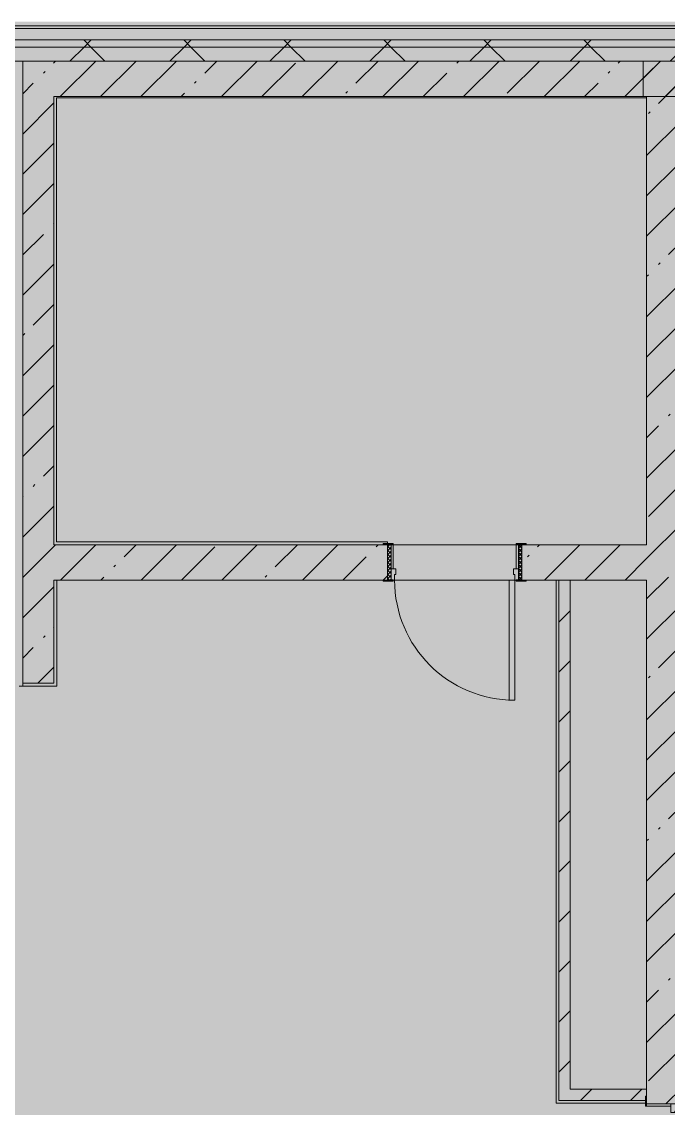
# Model space of a CAD drawing. Header units: millimetres. Extents: x 81469 to 281789, y -8553 to 29000.
# Drawn here: x 237348 to 241918, y 19695 to 27379 of the extents above; entities that cross this region are included whole.
import ezdxf

# ---------------------------------------------------------------- set-up
doc = ezdxf.new("R2010")
doc.units = ezdxf.units.MM
doc.layers.add('A-DETL-GENF-2', color=7, linetype='Continuous', lineweight=9, true_color=0xc0c0c0, transparency=0.4)
for name, color, linetype, lineweight, true_color in [('A-DOOR-1', 7, 'Continuous', 5, 0xb7b7b7), ('A-DOOR-2', 7, 'Continuous', 5, 0xe2e2e2), ('A-DOOR-3', 7, 'Continuous', 5, 0xaaaaaa), ('A-DOOR-FRAM-1', 7, 'Continuous', 5, 0xe2e2e2), ('A-DOOR-FRAM-2', 7, 'Continuous', 5, 0xb7b7b7), ('A-DOOR-FRAM-3', 7, 'Continuous', 5, 0xaaaaaa), ('A-FLOR-2', 7, 'Continuous', 5, 0xb7b7b7), ('A-WALL-5', 7, 'Continuous', 5, 0x737373), ('A-WALL-6', 7, 'Continuous', 9, 0x737373), ('I-WALL-3', 7, 'Continuous', 5, 0x737373)]:
    doc.layers.add(name, color=color, linetype=linetype, lineweight=lineweight, true_color=true_color)
for name, color, linetype, lineweight in [('A-WALL', 7, 'Continuous', 9), ('A-WALL-4', 7, 'Continuous', 5), ('I-WALL-2', 7, 'Continuous', 5)]:
    doc.layers.add(name, color=color, linetype=linetype, lineweight=lineweight)
pattern_1 = [(45, (152605.2, 0), (-353.5534, 353.5534), []), (135, (152605.2, 0), (-353.5534, -353.5534), [])]
pattern_2 = [(45, (152605.2, 0), (-285.1231, 285.1231), []), (45, (152890.3, 0), (-285.1231, 285.1231), [504.031, -100.806, 16.764, -84.042])]
pattern_3 = [(45, (152605.18, 0), (-176.7767, 176.7767), [])]

# ---------------------------------------------------------------- blocks, each defined once
blk = doc.blocks.new('110_Дверь_СКБ_2Ст - Д-1_л_Лестничная клетка EIS60 2-32359692-3_5_3_птичка')
at = {"layer": 'A-DOOR-2'}
for points in [[(662.5, 125), (662.5, 1025), (612.5, 1025), (612.5, 125)], [(-587.5, 525), (-637.5, 525), (-637.5, 125), (-587.5, 125)], [(712.5, -125), (712.5, 45), (697.5, 45), (697.5, -125)]]:
    blk.add_hatch(color=256, dxfattribs=at).paths.add_polyline_path(points)
h = blk.add_hatch(color=256, dxfattribs=at)
h.paths.add_polyline_path([(712.5, 125), (662.5, 125), (662.5, 75), (652.5, 75), (652.5, 45), (712.5, 45)])
h.paths.add_polyline_path([(-627.5, 45), (-627.5, 75), (-637.5, 75), (-637.5, 125), (-687.5, 125), (-687.5, 45)])
at = {"layer": 'A-DOOR-FRAM-1'}
for points in [[(-672.5, 125), (-672.5, 133), (-742.5, 133), (-742.5, 125)], [(767.5, 125), (767.5, 133), (697.5, 133), (697.5, 125)], [(-672.5, -125), (-672.5, 45), (-687.5, 45), (-687.5, -125)], [(-672.5, -133), (-672.5, -125), (-742.5, -125), (-742.5, -133)], [(767.5, -133), (767.5, -125), (697.5, -125), (697.5, -133)]]:
    blk.add_hatch(color=256, dxfattribs=at).paths.add_polyline_path(points)
at = {"layer": 'A-DOOR-1'}
for p, q in [((662.5, 1025), (612.5, 1025)), ((612.5, 1025), (612.5, 125)), ((662.5, 125), (662.5, 1025)), ((-637.5, 525), (-637.5, 125)), ((-587.5, 525), (-637.5, 525)), ((-587.5, 125), (-587.5, 525)), ((-637.5, 125), (-587.5, 125)), ((612.5, 125), (662.5, 125))]:
    blk.add_line(p, q, dxfattribs=at)
for centre, radius, start, end in [((662.5, 125), 900, 90, 180), ((-637.5, 125), 400, 360, 90)]:
    blk.add_arc(centre, radius, start, end, dxfattribs=at)
at = {"layer": 'A-DOOR-FRAM-2'}
for p, q in [((-672.5, 133), (-742.5, 133)), ((-742.5, 133), (-742.5, 125)), ((-742.5, 125), (-672.5, 125)), ((-637.5, 125), (-687.5, 125)), ((-687.5, 125), (-687.5, 45)), ((-672.5, 125), (-672.5, 133)), ((-637.5, 75), (-637.5, 125)), ((662.5, 125), (662.5, 75)), ((712.5, 125), (662.5, 125)), ((767.5, 133), (697.5, 133)), ((697.5, 133), (697.5, 125)), ((697.5, 125), (767.5, 125)), ((712.5, 45), (712.5, 125)), ((767.5, 125), (767.5, 133)), ((-687.5, 45), (-627.5, 45)), ((-672.5, 45), (-687.5, 45)), ((-687.5, 45), (-687.5, -125)), ((-672.5, -125), (-672.5, 45)), ((-627.5, 75), (-637.5, 75)), ((-627.5, 45), (-627.5, 75)), ((662.5, 75), (652.5, 75)), ((652.5, 75), (652.5, 45)), ((652.5, 45), (712.5, 45)), ((712.5, 45), (697.5, 45)), ((697.5, 45), (697.5, -125)), ((712.5, -125), (712.5, 45)), ((-672.5, -125), (-742.5, -125)), ((-742.5, -125), (-742.5, -133)), ((-742.5, -133), (-672.5, -133)), ((-687.5, -125), (-672.5, -125)), ((-672.5, -133), (-672.5, -125)), ((697.5, -125), (712.5, -125)), ((767.5, -125), (697.5, -125)), ((697.5, -125), (697.5, -133)), ((697.5, -133), (767.5, -133)), ((767.5, -133), (767.5, -125))]:
    blk.add_line(p, q, dxfattribs=at)
blk = doc.blocks.new('110_Дверь_СКБ_1Ст_Внутренняя1 - Д-8а 950x2100h _книгохранилище_ огнестойкая дверь_-32656878-3_5_3_птичка')
at = {"layer": 'A-DOOR-2'}
h = blk.add_hatch(color=256, dxfattribs=at)
h.paths.add_polyline_path([(462.5, -125), (462.5, -45), (427.5, -45), (427.5, -85), (437.5, -85), (437.5, -125)])
h.paths.add_polyline_path([(-437.5, -125), (-412.5, -125), (-412.5, -85), (-402.5, -85), (-402.5, -45), (-437.5, -45)])
at = {"layer": 'A-DOOR-3'}
h = blk.add_hatch(dxfattribs=at)
h.set_pattern_fill('FP_148', color=256, style=0, pattern_type=2)
h.set_pattern_definition([(225, (1826.41, -189.685), (-14.14214, 14.14214), []), (135, (1826.41, -189.685), (14.14214, 14.14214), [])])
h.paths.add_polyline_path([(487.5, -125), (487.5, 125), (462.5, 125), (462.5, -125)])
at = {"layer": 'A-DOOR-FRAM-1'}
for points in [[(-422.5, 125), (-422.5, 133), (-492.5, 133), (-492.5, 125)], [(-422.5, -45), (-422.5, 125), (-437.5, 125), (-437.5, -45)], [(517.5, 125), (517.5, 133), (447.5, 133), (447.5, 125)], [(462.5, -45), (462.5, 125), (447.5, 125), (447.5, -45)], [(-422.5, -133), (-422.5, -125), (-492.5, -125), (-492.5, -133)], [(437.5, -975), (437.5, -125), (397.5, -125), (397.5, -975)], [(517.5, -133), (517.5, -125), (447.5, -125), (447.5, -133)]]:
    blk.add_hatch(color=256, dxfattribs=at).paths.add_polyline_path(points)
at = {"layer": 'A-DOOR-FRAM-3'}
h = blk.add_hatch(dxfattribs=at)
h.set_pattern_fill('FP_149', color=256, style=0, pattern_type=2)
h.set_pattern_definition([(315, (-296.384, -189.685), (-14.1421, -14.1421), []), (225, (-296.384, -189.685), (-14.1421, 14.1421), [])])
h.paths.add_polyline_path([(-437.5, -125), (-437.5, 125), (-462.5, 125), (-462.5, -125)])
at = {"layer": 'A-DOOR-1'}
for p, q in [((397.5, -125), (437.5, -125)), ((397.5, -975), (397.5, -125)), ((437.5, -125), (437.5, -975)), ((437.5, -975), (397.5, -975))]:
    blk.add_line(p, q, dxfattribs=at)
blk.add_arc((437.5, -125), 850, 180, 270, dxfattribs=at)
at = {"layer": 'A-DOOR-FRAM-2'}
for p, q in [((-492.5, 133), (-422.5, 133)), ((-492.5, 125), (-492.5, 133)), ((-422.5, 125), (-492.5, 125)), ((-462.5, 125), (-437.5, 125)), ((-462.5, -125), (-462.5, 125)), ((-437.5, 125), (-437.5, -125)), ((-437.5, 125), (-422.5, 125)), ((-437.5, -45), (-437.5, 125)), ((-422.5, 133), (-422.5, 125)), ((-422.5, 125), (-422.5, -45)), ((447.5, 125), (447.5, 133)), ((447.5, 133), (517.5, 133)), ((447.5, -45), (447.5, 125)), ((447.5, 125), (462.5, 125)), ((517.5, 125), (447.5, 125)), ((462.5, -125), (462.5, 125)), ((462.5, 125), (487.5, 125)), ((462.5, 125), (462.5, -45)), ((487.5, 125), (487.5, -125)), ((517.5, 133), (517.5, 125)), ((-437.5, -45), (-402.5, -45)), ((-437.5, -125), (-437.5, -45)), ((-422.5, -45), (-437.5, -45)), ((-402.5, -45), (-402.5, -85)), ((427.5, -45), (462.5, -45)), ((427.5, -85), (427.5, -45)), ((462.5, -45), (447.5, -45)), ((462.5, -45), (462.5, -125)), ((-492.5, -125), (-422.5, -125)), ((-492.5, -133), (-492.5, -125)), ((-422.5, -133), (-492.5, -133)), ((-437.5, -125), (-462.5, -125)), ((-437.5, -124), (-422.5, -124)), ((-437.5, -125), (-437.5, -124)), ((-412.5, -125), (-437.5, -125)), ((-422.5, -125), (-437.5, -125)), ((-422.5, -124), (-422.5, -125)), ((-422.5, -125), (-422.5, -133)), ((-412.5, -85), (-412.5, -125)), ((-402.5, -85), (-412.5, -85)), ((437.5, -85), (427.5, -85)), ((437.5, -125), (437.5, -85)), ((462.5, -125), (437.5, -125)), ((447.5, -125), (447.5, -124)), ((447.5, -124), (462.5, -124)), ((462.5, -125), (447.5, -125)), ((447.5, -133), (447.5, -125)), ((447.5, -125), (517.5, -125)), ((517.5, -133), (447.5, -133)), ((462.5, -124), (462.5, -125)), ((487.5, -125), (462.5, -125)), ((517.5, -125), (517.5, -133))]:
    blk.add_line(p, q, dxfattribs=at)

msp = doc.modelspace()

# ---------------------------------------------------------------- hatches: boundary and pattern name
at = {"layer": 'A-DETL-GENF-2'}
msp.add_hatch(color=256, dxfattribs=at).paths.add_polyline_path([(277838.2, -258), (277838.2, 21479), (245938.2, 21479), (245938.2, 27379), (237175.2, 27379), (237175.2, 10208.3), (241815.2, 10208.3), (241815.2, -258), (276592.8, -258)])
at = {"layer": 'A-WALL-4'}
h = msp.add_hatch(dxfattribs=at)
h.set_pattern_fill('FP_60', color=256, style=0, pattern_type=2)
h.set_pattern_definition(pattern_1)
h.paths.add_polyline_path([(245765.2, 27200), (245815.2, 27200), (245815.2, 27250), (237175.2, 27250), (237175.2, 27200), (244897.8, 27200)])
h = msp.add_hatch(dxfattribs=at)
h.set_pattern_fill('FP_60', color=256, style=0, pattern_type=2)
h.set_pattern_definition(pattern_1)
h.paths.add_polyline_path([(245665.2, 27100), (245765.2, 27100), (245765.2, 27200), (237175.2, 27200), (237175.2, 27100), (244897.8, 27100)])
at = {"layer": 'I-WALL-2'}
h = msp.add_hatch(dxfattribs=at)
h.set_pattern_fill('FP_56', color=256, style=0, pattern_type=2)
h.set_pattern_definition(pattern_2)
h.paths.add_polyline_path([(241765.2, 26850), (241765.2, 27100), (237355.2, 27100), (237355.2, 26850), (239304.6, 26850)])
h = msp.add_hatch(dxfattribs=at)
h.set_pattern_fill('FP_56', color=256, style=0, pattern_type=2)
h.set_pattern_definition(pattern_2)
h.paths.add_polyline_path([(245415.2, 26850), (245415.2, 27100), (241740.2, 27100), (241740.2, 26850), (244897.8, 26850)])
h = msp.add_hatch(dxfattribs=at)
h.set_pattern_fill('FP_56', color=256, style=0, pattern_type=2)
h.set_pattern_definition(pattern_2)
h.paths.add_polyline_path([(241765.2, 17270), (242015.2, 17270), (242015.2, 18325), (241765.2, 18325), (241765.2, 18162.4)])
h.paths.add_polyline_path([(241765.2, 19725), (242015.2, 19725), (242015.2, 27100), (241765.2, 27100), (241765.2, 19750)])
h = msp.add_hatch(dxfattribs=at)
h.set_pattern_fill('FP_56', color=256, style=0, pattern_type=2)
h.set_pattern_definition(pattern_2)
h.paths.add_polyline_path([(237355.2, 22700), (237575.2, 22700), (237575.2, 26850), (237355.2, 26850), (237355.2, 22790)])
h = msp.add_hatch(dxfattribs=at)
h.set_pattern_fill('FP_56', color=256, style=0, pattern_type=2)
h.set_pattern_definition(pattern_2)
h.paths.add_polyline_path([(241169, 23430), (241765.2, 23430), (241765.2, 23680), (240883.2, 23680), (240883.2, 23430), (241145.2, 23430)])
h.paths.add_polyline_path([(239304.6, 23430), (239933.2, 23430), (239933.2, 23680), (237575.2, 23680), (237575.2, 23430)])
h = msp.add_hatch(dxfattribs=at)
h.set_pattern_fill('FP_61', color=256, style=0, pattern_type=2)
h.set_pattern_definition(pattern_3)
h.paths.add_polyline_path([(241225.2, 19750), (241225.2, 23430), (241145.2, 23430), (241145.2, 19750), (241169, 19750)])
h = msp.add_hatch(dxfattribs=at)
h.set_pattern_fill('FP_61', color=256, style=0, pattern_type=2)
h.set_pattern_definition(pattern_3)
h.paths.add_polyline_path([(241225.2, 19750), (241757.2, 19750), (241757.2, 19780), (241765.2, 19780), (241765.2, 19830), (241225.2, 19830)])

# ---------------------------------------------------------------- linework, layer by layer
at = {"layer": 'A-FLOR-2'}
for p, q in [((241765.2, 26840), (237593.2, 26840)), ((237593.2, 26840), (237593.2, 23700)), ((237593.2, 23700), (239933.2, 23700)), ((239933.2, 23700), (239933.2, 23688)), ((237595.2, 23430), (237595.2, 22680)), ((241125.2, 19730), (241125.2, 23430)), ((237595.2, 22680), (237329.8, 22680)), ((237355.2, 22700), (237355.2, 22680)), ((241757.2, 19730), (241125.2, 19730))]:
    msp.add_line(p, q, dxfattribs=at)
at = {"layer": 'A-WALL'}
msp.add_line((237440.2, 27200), (232955.2, 27200), dxfattribs=at)
at = {"layer": 'A-WALL-5'}
for p, q in [((245915.2, 27350), (232955.2, 27350)), ((233255.2, 27100), (245415.2, 27100))]:
    msp.add_line(p, q, dxfattribs=at)
at = {"layer": 'A-WALL-6'}
for p, q in [((245895.2, 27330), (232955.2, 27330)), ((245815.2, 27250), (232955.2, 27250)), ((245765.2, 27200), (237441, 27200)), ((241225.2, 23430), (241145.2, 23430)), ((241765.2, 19780), (241765.2, 19830))]:
    msp.add_line(p, q, dxfattribs=at)
at = {"layer": 'I-WALL-3'}
for p, q in [((237355.2, 27100), (237355.2, 22700)), ((241765.2, 27100), (237355.2, 27100)), ((245415.2, 27100), (241740.2, 27100)), ((241740.2, 27100), (241740.2, 26850)), ((237575.2, 23680), (237575.2, 26850)), ((237575.2, 26850), (241765.2, 26850)), ((241740.2, 26850), (245415.2, 26850)), ((241765.2, 26850), (241765.2, 23680)), ((239903.2, 23680), (237575.2, 23680)), ((239973.2, 23680), (240843.2, 23680)), ((241765.2, 23680), (240913.2, 23680)), ((237575.2, 22700), (237575.2, 23430)), ((237575.2, 23430), (239903.2, 23430)), ((240793.2, 23430), (239983.2, 23430)), ((240913.2, 23430), (241145.2, 23430)), ((241145.2, 23430), (241145.2, 19750)), ((241225.2, 19830), (241225.2, 23430)), ((241225.2, 23430), (241765.2, 23430)), ((241765.2, 23430), (241765.2, 19830)), ((237355.2, 22700), (237575.2, 22700)), ((241765.2, 19830), (241225.2, 19830)), ((241145.2, 19750), (241757.2, 19750))]:
    msp.add_line(p, q, dxfattribs=at)

# ---------------------------------------------------------------- block references
at = {"layer": 'A-DOOR-1'}
msp.add_blockref('110_Дверь_СКБ_1Ст_Внутренняя1 - Д-8а 950x2100h _книгохранилище_ огнестойкая дверь_-32656878-3_5_3_птичка', (240395.7, 23555), dxfattribs=at)
at = {"layer": 'A-DOOR-1', "rotation": 269.9999999999998}
msp.add_blockref('110_Дверь_СКБ_2Ст - Д-1_л_Лестничная клетка EIS60 2-32359692-3_5_3_птичка', (241890.2, 19037.5), dxfattribs=at)

doc.saveas('drawing.dxf')
